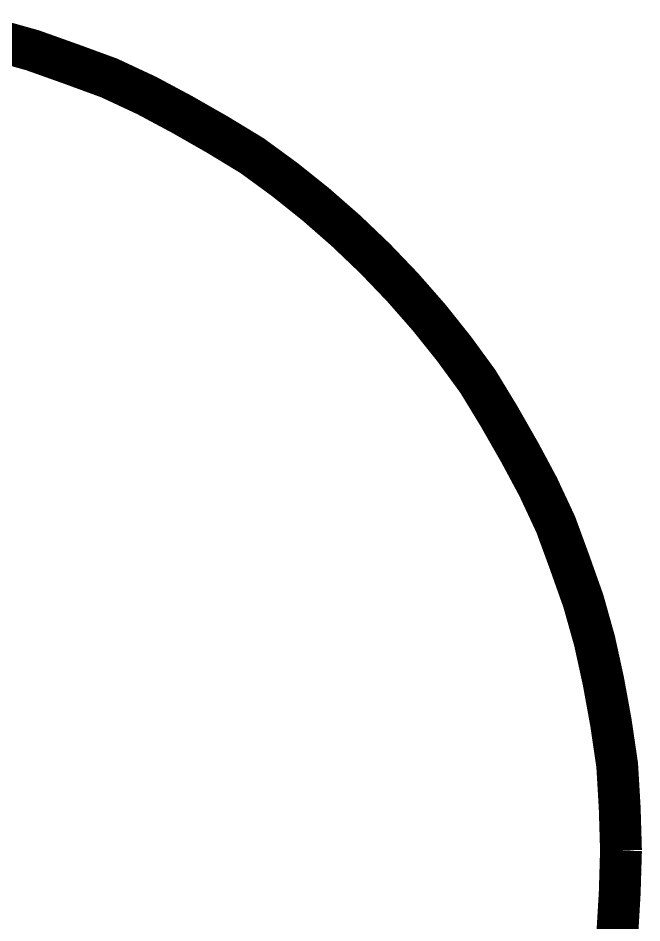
# Model space of a CAD drawing. Header units: inches. Extents: x 0 to 841, y 0 to 594.
# Drawn here: x 509.22 to 520.39, y 133.68 to 149.89 of the extents above; entities that cross this region are included whole.
import ezdxf

# ---------------------------------------------------------------- set-up
doc = ezdxf.new("R2010")
doc.units = ezdxf.units.IN
doc.layers.add('Sheet', color=255, linetype='Continuous')

msp = doc.modelspace()

# ---------------------------------------------------------------- linework, layer by layer
at = {"layer": 'Sheet'}
for points in [[(508.759, 149.511, 0.749, 0.749, 0), (509.478, 149.309, 0.749, 0.749, 0), (510.174, 149.061, 0.749, 0.749, 0), (510.848, 148.814, 0.749, 0.749, 0), (511.521, 148.5, 0.749, 0.749, 0), (512.15, 148.163, 0.749, 0.749, 0), (512.779, 147.804, 0.749, 0.749, 0), (513.408, 147.422, 0.749, 0.749, 0), (513.992, 146.995, 0.749, 0.749, 0), (514.553, 146.546, 0.749, 0.749, 0), (515.092, 146.074, 0.749, 0.749, 0), (515.609, 145.58, 0.749, 0.749, 0), (516.103, 145.064, 0.749, 0.749, 0), (516.575, 144.525, 0.749, 0.749, 0), (517.024, 143.963, 0.749, 0.749, 0), (517.45, 143.379, 0.749, 0.749, 0), (517.832, 142.75, 0.749, 0.749, 0), (518.191, 142.122, 0.749, 0.749, 0), (518.528, 141.493, 0.749, 0.749, 0), (518.843, 140.819, 0.749, 0.749, 0), (519.09, 140.145, 0.749, 0.749, 0), (519.337, 139.449, 0.749, 0.749, 0), (519.539, 138.73, 0.749, 0.749, 0), (519.696, 138.012, 0.749, 0.749, 0), (519.831, 137.27, 0.749, 0.749, 0), (519.943, 136.507, 0.749, 0.749, 0), (519.988, 135.743, 0.749, 0.749, 0), (520.011, 134.98, 0.749, 0.749, 0)], [(520.011, 134.98, 0.749, 0.749, 0), (519.988, 135.743, 0.749, 0.749, 0), (519.943, 136.507, 0.749, 0.749, 0), (519.831, 137.27, 0.749, 0.749, 0), (519.696, 138.012, 0.749, 0.749, 0), (519.539, 138.73, 0.749, 0.749, 0), (519.337, 139.449, 0.749, 0.749, 0), (519.09, 140.145, 0.749, 0.749, 0), (518.843, 140.819, 0.749, 0.749, 0), (518.528, 141.493, 0.749, 0.749, 0), (518.191, 142.122, 0.749, 0.749, 0), (517.832, 142.75, 0.749, 0.749, 0), (517.45, 143.379, 0.749, 0.749, 0), (517.024, 143.963, 0.749, 0.749, 0), (516.575, 144.525, 0.749, 0.749, 0), (516.103, 145.064, 0.749, 0.749, 0), (515.609, 145.58, 0.749, 0.749, 0), (515.092, 146.074, 0.749, 0.749, 0), (514.553, 146.546, 0.749, 0.749, 0), (513.992, 146.995, 0.749, 0.749, 0), (513.408, 147.422, 0.749, 0.749, 0), (512.779, 147.804, 0.749, 0.749, 0), (512.15, 148.163, 0.749, 0.749, 0), (511.521, 148.5, 0.749, 0.749, 0), (510.848, 148.814, 0.749, 0.749, 0), (510.174, 149.061, 0.749, 0.749, 0), (509.478, 149.309, 0.749, 0.749, 0), (508.759, 149.511, 0.749, 0.749, 0)], [(520.011, 134.98, 0.749, 0.749, 0), (519.988, 134.216, 0.749, 0.749, 0), (519.943, 133.452, 0.749, 0.749, 0), (519.831, 132.711, 0.749, 0.749, 0)], [(519.831, 132.711, 0.749, 0.749, 0), (519.943, 133.452, 0.749, 0.749, 0), (519.988, 134.216, 0.749, 0.749, 0), (520.011, 134.98, 0.749, 0.749, 0)], [(520.011, 134.98, 0.749, 0.749, 0), (520.011, 134.98, 0.749, 0.749, 0), (520.011, 134.98, 0.749, 0.749, 0), (520.011, 134.98, 0.749, 0.749, 0), (520.011, 134.98, 0.749, 0.749, 0), (520.011, 134.98, 0.749, 0.749, 0), (520.011, 134.98, 0.749, 0.749, 0), (520.011, 134.98, 0.749, 0.749, 0), (520.011, 134.98, 0.749, 0.749, 0), (520.011, 134.98, 0.749, 0.749, 0), (520.011, 134.98, 0.749, 0.749, 0), (520.011, 134.98, 0.749, 0.749, 0), (520.011, 134.98, 0.749, 0.749, 0), (520.011, 134.98, 0.749, 0.749, 0), (520.011, 134.98, 0.749, 0.749, 0), (520.011, 134.98, 0.749, 0.749, 0), (520.011, 134.98, 0.749, 0.749, 0), (520.011, 134.98, 0.749, 0.749, 0), (520.011, 134.98, 0.749, 0.749, 0), (520.011, 134.98, 0.749, 0.749, 0), (520.011, 134.98, 0.749, 0.749, 0), (520.011, 134.98, 0.749, 0.749, 0), (520.011, 134.98, 0.749, 0.749, 0), (520.011, 134.98, 0.749, 0.749, 0), (520.011, 134.98, 0.749, 0.749, 0), (520.011, 134.98, 0.749, 0.749, 0), (520.011, 134.98, 0.749, 0.749, 0), (520.011, 134.98, 0.749, 0.749, 0), (520.011, 134.98, 0.749, 0.749, 0), (520.011, 134.98, 0.749, 0.749, 0), (520.011, 134.98, 0.749, 0.749, 0), (520.011, 134.98, 0.749, 0.749, 0), (520.011, 134.98, 0.749, 0.749, 0)], [(520.011, 134.98, 0.749, 0.749, 0), (520.011, 134.98, 0.749, 0.749, 0)]]:
    msp.add_lwpolyline(points, format="xyseb", dxfattribs=at)

doc.saveas('drawing.dxf')
